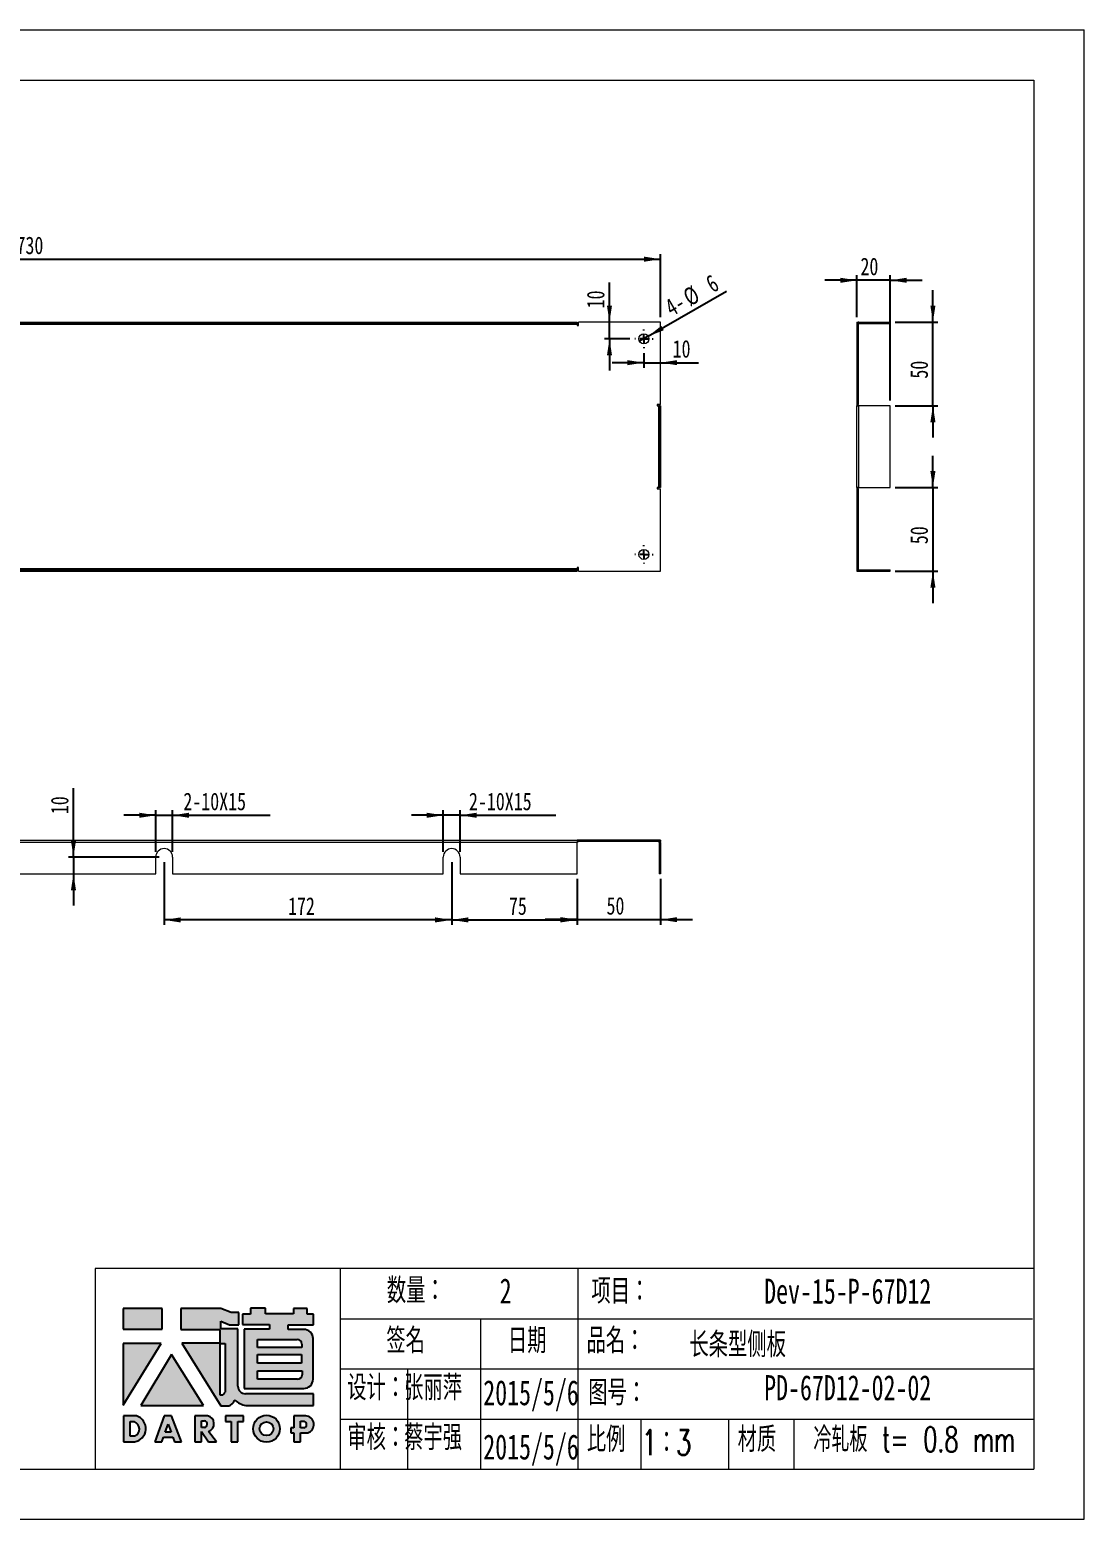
# Model space of a CAD drawing. Header units: millimetres. Extents: x 0 to 420, y 0 to 297.
# Drawn here: x 209.8 to 420.1, y 0.2 to 297.2 of the extents above; entities that cross this region are included whole.
import ezdxf

# ---------------------------------------------------------------- set-up
doc = ezdxf.new("R2010")
doc.units = ezdxf.units.MM
for name, color, linetype in [('10', 7, 'Continuous'), ('5', 7, 'Continuous'), ('9', 7, 'Continuous')]:
    doc.layers.add(name, color=color, linetype=linetype)
doc.layers.add('A-TITLEBLOCK', color=7, linetype='Continuous', lineweight=15)
doc.styles.add('SLDTEXTSTYLE0', font='TXT', dxfattribs={"width": 0.7, "bigfont": 'bigfont'})
doc.styles.add('SLDTEXTSTYLE1', font='TXT', dxfattribs={"width": 0.7})
doc.styles.add('SLDTEXTSTYLE2', font='TXT', dxfattribs={"width": 0.6538461538461539, "bigfont": 'bigfont'})
doc.styles.add('SLDTEXTSTYLE3', font='TXT', dxfattribs={"width": 0.75})
doc.dimstyles.new('SLDDIMSTYLE0', dxfattribs={"dimtxt": 3.5, "dimasz": 3.302, "dimexe": 0, "dimexo": 0.0625, "dimgap": 0.875, "dimtad": 1, "dimdec": 3, "dimlfac": 3, "dimrnd": 1e-09, "dimzin": 12, "dimdsep": 46, "dimtxsty": 'SLDTEXTSTYLE3', "dimsah": 1, "dimcen": 0.09, "dimadec": 0, "dimazin": 3, "dimtfac": 1, "dimtdec": 3, "dimtmove": 0, "dimatfit": 0, "dimfxl": 0, "dimfrac": 2, "dimtolj": 1, "dimtzin": 12, "dimarcsym": 0})
doc.dimstyles.new('SLDDIMSTYLE1', dxfattribs={"dimtxt": 3.5, "dimasz": 3.302, "dimexe": 0, "dimexo": 0.0625, "dimgap": 0.875, "dimtad": 1, "dimdec": 3, "dimlfac": 3, "dimrnd": 1e-09, "dimzin": 12, "dimdsep": 46, "dimtxsty": 'SLDTEXTSTYLE3', "dimsah": 1, "dimcen": 0.09, "dimadec": 0, "dimazin": 3, "dimtfac": 1, "dimtdec": 3, "dimtofl": 0, "dimtmove": 0, "dimatfit": 3, "dimfxl": 0, "dimfrac": 2, "dimtolj": 1, "dimtzin": 12, "dimarcsym": 0})
doc.dimstyles.new('SLDDIMSTYLE2', dxfattribs={"dimtxt": 3.5, "dimasz": 3.302, "dimexe": 0, "dimexo": 0.0625, "dimgap": 0.875, "dimtad": 1, "dimdec": 3, "dimlfac": 3, "dimrnd": 1e-09, "dimzin": 12, "dimdsep": 46, "dimtxsty": 'SLDTEXTSTYLE3', "dimblk1": 'NONE', "dimsah": 1, "dimcen": 0, "dimadec": 0, "dimazin": 3, "dimtfac": 1, "dimtdec": 3, "dimtmove": 0, "dimatfit": 3, "dimldrblk": 'NONE', "dimfxl": 0, "dimfrac": 2, "dimtolj": 1, "dimtzin": 12, "dimarcsym": 0})

# ---------------------------------------------------------------- blocks, each defined once
blk = doc.blocks.new('块1')
at = {"layer": '5'}
for color, points in [(12, [(7.729822768506202, 22.48677738498255), (7.729822768506202, 26.56118224098179), (-0.0686108220727677, 26.56118224098179), (-0.0686108220727677, 22.48677738498255)]), (12, [(-0.04771970653583146, 7.347302008803423), (7.478762869193744, 19.63603448538186), (-0.04771970653583146, 19.63603448538186)]), (12, [(15.94076426689367, 7.265444282803157), (9.565125609747485, 17.40596668841406), (3.412508775829825, 7.265444282803157)]), (8, [(23.89569797004904, 4.063712587108565), (23.89569797004904, 5.190604751141469), (20.33522878362937, 5.190604751141469), (20.33522878362937, 4.061015724040494), (21.44612302452459, 4.061015724040494), (21.44612302452459, -0.00950247634592081), (22.77619072523319, -0.00950247634592081), (22.77619072523319, 4.063712587108565)])]:
    blk.add_hatch(color=color, dxfattribs=at).paths.add_polyline_path(points, flags=0)
h = blk.add_hatch(color=12, dxfattribs=at)
edge = h.paths.add_edge_path(flags=0)
edge.add_line((19.38394999689552, 22.56062384129394), (19.38394999689552, 24.08498602951054))
edge.add_line((19.38394999689552, 24.08498602951054), (21.10508472331591, 23.34144501836078))
edge.add_line((21.10508472331591, 23.34144501836078), (22.96586006538915, 23.34144501836078))
edge.add_line((22.96586006538915, 23.34144501836078), (22.96586006538915, 25.80423623399326))
edge.add_line((22.96586006538915, 25.80423623399326), (21.4307295709883, 25.80423623399326))
edge.add_line((21.4307295709883, 25.80423623399326), (19.43049686857645, 26.59417915377503))
edge.add_line((19.43049686857645, 26.59417915377503), (11.41472237249602, 26.59417915377503))
edge.add_line((11.41472237249602, 26.59417915377503), (11.41472237249602, 22.42903278757316))
edge.add_line((11.41472237249602, 22.42903278757316), (19.2138889846426, 22.42903278757316))
edge.add_line((19.2138889846426, 22.42903278757316), (19.2138889846426, 22.34479547652957))
edge.add_line((19.2138889846426, 22.34479547652957), (19.2138889846426, 19.68267435251857))
edge.add_line((19.2138889846426, 19.68267435251857), (11.65093858437205, 19.68267435251857))
edge.add_line((11.65093858437205, 19.68267435251857), (19.42994710250157, 7.163677361805625))
edge.add_line((19.42994710250157, 7.163677361805624), (20.97034992517888, 7.163677361805624))
edge.add_arc((20.63045323465091, 8.63814758323432), 1.513139846184647, 282.9811251691751, 345.4172256101924)
edge.add_line((22.09484714418974, 8.257171636726847), (22.09484714418969, 8.314841293412767))
edge.add_line((22.09484714418969, 8.314841293412767), (22.23069755353374, 8.314841293412767))
edge.add_arc((25.13725331194361, 11.40306678213124), 4.240896490827906, 226.7357971412295, 259.3209385163939)
edge.add_line((24.35138333869703, 7.235620150071528), (37.86873904313498, 7.235620150071481))
edge.add_line((37.86873904313498, 7.235620150071481), (37.86873904313498, 9.609890801538295))
edge.add_line((37.86873904313498, 9.609890801538295), (24.29381412204463, 9.609890801538434))
edge.add_arc((24.29381412202575, 11.08848079781988), 1.47858999628138, 180.0000000007004, 270.0000000007314, ccw=False)
edge.add_line((22.81522412574437, 11.08848079780181), (22.81522412574444, 22.56062384129394))
edge.add_line((22.81522412574444, 22.56062384129394), (19.38394999689552, 22.56062384129394))
edge = h.paths.add_edge_path(flags=0)
edge.add_line((19.70922720214697, 9.322119648508084), (19.28902369907465, 9.322119648508084))
edge.add_line((19.28902369907465, 9.322119648508084), (19.29250555177082, 19.62945096670751))
edge.add_line((19.29250555177082, 19.62945096670751), (20.28355076055022, 19.62929232771332))
edge.add_line((20.28355076055022, 19.62929232771332), (20.28355076055022, 9.912800711723456))
edge.add_arc((18.34910674726315, 11.21912485719966), 2.334214303271304, 305.6398792732127, 325.968963113898, ccw=False)
h = blk.add_hatch(color=12, dxfattribs=at)
edge = h.paths.add_edge_path(flags=0)
edge.add_line((37.84546560721152, 23.34271413038237), (37.84546560721152, 25.45943435906698))
edge.add_line((37.84546560721152, 25.45943435906698), (36.64276041010927, 25.45943435906698))
edge.add_line((36.64276041010927, 25.45943435906698), (36.64276041010927, 26.60353885500371))
edge.add_line((36.64276041010927, 26.60353885500371), (33.8937461392912, 26.60353885500371))
edge.add_line((33.8937461392912, 26.60353885500371), (33.8937461392912, 25.51662371996509))
edge.add_line((33.8937461392912, 25.51662371996509), (28.28136622739996, 25.51662371996509))
edge.add_line((28.28136622739996, 25.51662371996509), (28.28136622739996, 26.66072821589707))
edge.add_line((28.28136622739996, 26.66072821589707), (25.34194959501901, 26.66072821589707))
edge.add_line((25.34194959501901, 26.66072821589707), (25.34194959501901, 25.49544541295903))
edge.add_line((25.34194959501901, 25.49544541295903), (23.71775697571455, 25.49544541295903))
edge.add_line((23.71775697571455, 25.49544541295903), (23.71775697571455, 23.38626053695338))
edge.add_line((23.71775697571455, 23.38626053695338), (29.07761094507538, 23.38626053695338))
edge.add_line((29.07761094507538, 23.38626053695338), (29.07761094507538, 22.45338387466311))
edge.add_line((29.07761094507538, 22.45338387466311), (24.08316824545665, 22.45338387466311))
edge.add_line((24.08316824545665, 22.45338387466311), (24.08316824545665, 10.64255139727371))
edge.add_line((24.08316824545665, 10.64255139727371), (35.93986917121389, 10.64255139727371))
edge.add_arc((35.9398691712322, 12.49078889258355), 1.848237495309883, 269.9999999994329, 359.9999999994308)
edge.add_line((37.78810666654208, 12.49078889256516), (37.78810666654213, 20.57912958272879))
edge.add_arc((35.93986917122304, 20.57912958271967), 1.848237495319111, 2.828264897405108e-10, 90.00000000028393)
edge.add_line((35.93986917121389, 22.42736707803878), (32.80557556806829, 22.4273670780388))
edge.add_line((32.80557556806829, 22.4273670780388), (32.80557556806829, 23.34271413038237))
edge.add_line((32.80557556806829, 23.34271413038237), (37.84546560721152, 23.34271413038237))
h.paths.add_polyline_path([(26.73505715369024, 15.67680154619349), (26.73505715369024, 17.39303760959296), (35.49723089837269, 17.39303760959296), (35.49723089837269, 15.67680154619349)], flags=0)
edge = h.paths.add_edge_path(flags=0)
edge.add_line((26.6776982131613, 20.42510489063192), (34.63047109115646, 20.42510489063192))
edge.add_arc((34.63047109112455, 19.50098614301564), 0.9241187476163281, -1.9737740331038367e-09, 89.99999999802071, ccw=False)
edge.add_line((35.55458983874093, 19.50098614298382), (35.55458983874093, 18.8232475490373))
edge.add_line((35.55458983874093, 18.8232475490373), (26.6776982131613, 18.8232475490373))
edge.add_line((26.6776982131613, 18.8232475490373), (26.6776982131613, 20.42510489063192))
edge = h.paths.add_edge_path(flags=0)
edge.add_line((26.73505715369024, 12.47316618245331), (26.73505715369024, 14.1322128849729))
edge.add_line((26.73505715369024, 14.1322128849729), (35.61176552395117, 14.1322128849729))
edge.add_line((35.61176552395117, 14.1322128849729), (35.61176552395117, 13.39728493009842))
edge.add_arc((34.68764677632923, 13.39728493007518), 0.9241187476219043, -89.99999999855493, 1.440412233932875e-09, ccw=False)
edge.add_line((34.68764677635255, 12.47316618245327), (26.73505715369024, 12.47316618245331))
h = blk.add_hatch(color=8, dxfattribs=at)
edge = h.paths.add_edge_path(flags=0)
edge.add_arc((1.781535706601056, 2.636675427794564), 2.661051678329958, 278.6604405932824, 432.3203452583787)
edge.add_line((2.589683156164924, 5.172043987689964), (0.007623424674751966, 5.172043987689964))
edge.add_line((0.007623424674751966, 5.172043987689964), (0.007623424674751966, 0.005964826539925916))
edge.add_line((0.007623424674751966, 0.005964826539925708), (2.182232309018872, 0.005964826539925708))
edge = h.paths.add_edge_path(flags=0)
edge.add_line((1.317716286528437, 4.040709931564966), (2.120864402698097, 4.040709931564966))
edge.add_arc((1.576839423670817, 2.56861929511785), 1.56939925440307, -65.78573481728489, 69.71773257233048, ccw=False)
edge.add_line((2.220528709441949, 1.137298882664941), (1.317716286528437, 1.137298882664941))
edge.add_line((1.317716286528437, 1.137298882664941), (1.317716286528437, 4.040709931564966))
h = blk.add_hatch(color=8, dxfattribs=at)
h.paths.add_polyline_path([(11.57378806062193, -0.01077158836922283), (9.584550682216365, 5.214559240722975), (8.110994002706763, 5.214559240722975), (6.215949900704898, 0.0004124614018299262), (7.611806290380329, 0.0004124614018299262), (7.940199968915097, 0.92448465897523), (9.83121245213925, 0.92448465897523), (10.1667530913423, -0.01077158836922283)], flags=0)
h.paths.add_polyline_path([(8.29828102265634, 1.920499644777673), (8.873336470949123, 3.558923276789683), (9.469832801328627, 1.920499644777673)], flags=0)
h = blk.add_hatch(color=8, dxfattribs=at)
edge = h.paths.add_edge_path(flags=0)
edge.add_arc((16.38131025106338, 3.598662347246316), 1.653253247824954, 290.6073250211866, 437.2124199352527)
edge.add_line((16.74723654785621, 5.210910543635211), (14.20771793933923, 5.210910543635211))
edge.add_line((14.20771793933923, 5.210910543635211), (14.20771793933923, -0.00244304066947798))
edge.add_line((14.20771793933923, -0.002443040669477738), (15.54969724115218, -0.002443040669477738))
edge.add_line((15.54969724115218, -0.002443040669477738), (15.54969724115218, 2.064305901793009))
edge.add_line((15.54969724115218, 2.064305901793009), (16.92906064484401, -0.0210831236344915))
edge.add_line((16.92906064484401, -0.0210831236344914), (18.55068768830365, -0.0210831236344914))
edge.add_line((18.55068768830365, -0.0210831236344914), (16.96319144109021, 2.051193258011665))
edge = h.paths.add_edge_path(flags=0)
edge.add_arc((15.97594930397256, 3.521484471871754), 0.7022768470381889, -77.47302943994771, 76.71957553051169, ccw=False)
edge.add_line((16.1282725600419, 2.835926016635198), (15.53741912940099, 2.835926016635194))
edge.add_line((15.53741912940099, 2.835926016635194), (15.53741912940099, 4.204980620062136))
edge.add_line((15.53741912940099, 4.204980620062136), (16.13727439592916, 4.204980620062136))
h = blk.add_hatch(color=8, dxfattribs=at)
edge = h.paths.add_edge_path(flags=0)
edge.add_arc((28.50786990324971, 2.622953153925888), 2.676636592785213, 0, 360)
edge = h.paths.add_edge_path(flags=0)
edge.add_arc((28.50786990324971, 2.622953153925888), 1.375082885538559, 0, 360)
h = blk.add_hatch(color=8, dxfattribs=at)
edge = h.paths.add_edge_path(flags=0)
edge.add_arc((36.1734741262733, 3.447335049427707), 1.757251622275269, 288.8958684179252, 445.2442177897109)
edge.add_line((36.31916571283577, 5.198536701321059), (36.24234735892284, 5.198536701321059))
edge.add_line((36.24234735892284, 5.198536701321059), (33.97841013464647, 5.198536701321059))
edge.add_line((33.97841013464647, 5.198536701321059), (33.97841013464647, 2.765490298920264))
edge.add_line((33.97841013464647, 2.765490298920264), (33.37769893006926, 2.765490298920264))
edge.add_line((33.37769893006926, 2.765490298920264), (33.37769893006926, 1.777883180287413))
edge.add_line((33.37769893006926, 1.777883180287413), (33.9686975984198, 1.777883180287413))
edge.add_line((33.9686975984198, 1.777883180287413), (33.9686975984198, 0.006678702039386142))
edge.add_line((33.9686975984198, 0.006678702039386244), (35.29033555050536, 0.006678702039386244))
edge.add_line((35.29033555050536, 0.006678702039386244), (35.29033555050536, 1.784783976974394))
edge.add_line((35.29033555050536, 1.784783976974394), (36.7425586502883, 1.784783976974394))
edge = h.paths.add_edge_path(flags=0)
edge.add_arc((35.81200594606526, 3.462404376208358), 0.7030637749232741, -79.01085638112971, 72.55127628001378, ccw=False)
edge.add_line((35.94602606755443, 2.772232456578624), (35.27072722273277, 2.772232456578613))
edge.add_line((35.27072722273277, 2.772232456578613), (35.27072722273277, 4.133117151306652))
edge.add_line((35.27072722273277, 4.133117151306652), (36.0228211374754, 4.133117151306652))
at = {"layer": '9'}
for p, q in [((7.729822768506202, 26.56118224098179), (-0.0686108220727677, 26.56118224098179)), ((-0.0686108220727677, 26.56118224098179), (-0.0686108220727677, 22.48677738498255)), ((7.729822768506202, 22.48677738498255), (7.729822768506202, 26.56118224098179)), ((19.43049686857645, 26.59417915377503), (11.41472237249602, 26.59417915377503)), ((11.41472237249602, 26.59417915377503), (11.41472237249602, 22.42903278757316)), ((19.38394999689552, 24.08498602951054), (21.10508472331591, 23.34144501836078)), ((19.38394999689552, 22.56062384129394), (19.38394999689552, 24.08498602951054)), ((21.4307295709883, 25.80423623399326), (19.43049686857645, 26.59417915377503)), ((22.96586006538915, 25.80423623399326), (21.4307295709883, 25.80423623399326)), ((22.96586006538915, 23.34144501836078), (22.96586006538915, 25.80423623399326)), ((25.34194959501901, 25.49544541295903), (23.71775697571455, 25.49544541295903)), ((23.71775697571455, 25.49544541295903), (23.71775697571455, 23.38626053695338)), ((28.28136622739996, 26.66072821589707), (25.34194959501901, 26.66072821589707)), ((25.34194959501901, 26.66072821589707), (25.34194959501901, 25.49544541295903)), ((28.28136622739996, 25.51662371996509), (28.28136622739996, 26.66072821589707)), ((33.8937461392912, 25.51662371996509), (28.28136622739996, 25.51662371996509)), ((36.64276041010927, 26.60353885500371), (33.8937461392912, 26.60353885500371)), ((33.8937461392912, 26.60353885500371), (33.8937461392912, 25.51662371996509)), ((36.64276041010927, 25.45943435906698), (36.64276041010927, 26.60353885500371)), ((37.84546560721152, 25.45943435906698), (36.64276041010927, 25.45943435906698)), ((37.84546560721152, 23.34271413038237), (37.84546560721152, 25.45943435906698)), ((-0.0686108220727677, 22.48677738498255), (7.729822768506202, 22.48677738498255)), ((11.41472237249602, 22.42903278757316), (19.2138889846426, 22.42903278757316)), ((19.2138889846426, 22.42903278757316), (19.2138889846426, 22.34479547652957)), ((19.2138889846426, 22.34479547652957), (19.2138889846426, 19.68267435251857)), ((22.81522412574444, 22.56062384129394), (19.38394999689552, 22.56062384129394)), ((21.10508472331591, 23.34144501836078), (22.96586006538915, 23.34144501836078)), ((22.81522412574444, 11.08848079780181), (22.81522412574444, 22.56062384129394)), ((23.71775697571455, 23.38626053695338), (29.07761094507538, 23.38626053695338)), ((29.07761094507538, 22.45338387466311), (24.08316824545665, 22.45338387466311)), ((24.08316824545665, 22.45338387466311), (24.08316824545665, 10.64255139727371)), ((29.07761094507538, 23.38626053695338), (29.07761094507538, 22.45338387466311)), ((32.80557556806829, 22.4273670780388), (32.80557556806829, 23.34271413038237)), ((32.80557556806829, 23.34271413038237), (37.84546560721152, 23.34271413038237)), ((35.93986917121389, 22.4273670780388), (32.80557556806829, 22.4273670780388)), ((7.478762869193744, 19.63603448538186), (-0.04771970653583146, 19.63603448538186)), ((-0.04771970653583146, 19.63603448538186), (-0.04771970653583146, 7.347302008803423)), ((-0.04771970653583146, 7.347302008803423), (7.478762869193744, 19.63603448538186)), ((19.2138889846426, 19.68267435251857), (11.65093858437205, 19.68267435251857)), ((11.65093858437205, 19.68267435251857), (19.42994710250157, 7.163677361805624)), ((19.28902369907465, 9.322119648508084), (19.29250555177082, 19.62945096670751)), ((19.29250555177082, 19.62945096670751), (20.28355076055022, 19.62929232771332)), ((20.28355076055022, 19.62929232771332), (20.28355076055022, 9.912800711723456)), ((26.6776982131613, 18.8232475490373), (26.6776982131613, 20.42510489063192)), ((26.6776982131613, 20.42510489063192), (34.63047109115646, 20.42510489063192)), ((35.55458983874093, 18.8232475490373), (26.6776982131613, 18.8232475490373)), ((35.55458983874093, 19.50098614298382), (35.55458983874093, 18.8232475490373)), ((37.78810666654213, 12.49078889256516), (37.78810666654213, 20.57912958272879)), ((9.565125609747485, 17.40596668841406), (3.412508775829825, 7.265444282803157)), ((15.94076426689367, 7.265444282803157), (9.565125609747485, 17.40596668841406)), ((26.73505715369024, 15.67680154619349), (26.73505715369024, 17.39303760959296)), ((26.73505715369024, 17.39303760959296), (35.49723089837269, 17.39303760959296)), ((35.49723089837269, 15.67680154619349), (26.73505715369024, 15.67680154619349)), ((35.49723089837269, 17.39303760959296), (35.49723089837269, 15.67680154619349)), ((26.73505715369024, 12.47316618245331), (26.73505715369024, 14.1322128849729)), ((26.73505715369024, 14.1322128849729), (35.61176552395117, 14.1322128849729)), ((34.68764677635255, 12.47316618245331), (26.73505715369024, 12.47316618245331)), ((35.61176552395117, 14.1322128849729), (35.61176552395117, 13.39728493009842)), ((19.70922720214697, 9.322119648508084), (19.28902369907465, 9.322119648508084)), ((24.08316824545665, 10.64255139727371), (35.93986917121389, 10.64255139727371)), ((37.86873904313498, 9.609890801538295), (24.29381412204463, 9.609890801538434)), ((37.86873904313498, 7.235620150071481), (37.86873904313498, 9.609890801538295)), ((3.412508775829825, 7.265444282803157), (15.94076426689367, 7.265444282803157)), ((19.42994710250157, 7.163677361805624), (20.97034992517888, 7.163677361805624)), ((22.09484714418969, 8.25717163672686), (22.09484714418969, 8.314841293412767)), ((22.09484714418969, 8.314841293412767), (22.23069755353374, 8.314841293412767)), ((24.35138333869702, 7.235620150071481), (37.86873904313498, 7.235620150071481)), ((2.589683156164924, 5.172043987689964), (0.007623424674751966, 5.172043987689964)), ((0.007623424674751966, 5.172043987689964), (0.007623424674751966, 0.005964826539925708)), ((1.317716286528437, 1.137298882664941), (1.317716286528437, 4.040709931564966)), ((1.317716286528437, 4.040709931564966), (2.120864402698097, 4.040709931564966)), ((8.110994002706763, 5.214559240722975), (6.215949900704898, 0.0004124614018299262)), ((9.584550682216365, 5.214559240722975), (8.110994002706763, 5.214559240722975)), ((8.29828102265634, 1.920499644777673), (8.873336470949123, 3.558923276789683)), ((8.873336470949123, 3.558923276789683), (9.469832801328627, 1.920499644777673)), ((11.57378806062193, -0.01077158836922283), (9.584550682216365, 5.214559240722975)), ((16.74723654785621, 5.210910543635211), (14.20771793933923, 5.210910543635211)), ((14.20771793933923, 5.210910543635211), (14.20771793933923, -0.002443040669477738)), ((15.53741912940099, 2.835926016635194), (15.53741912940099, 4.204980620062136)), ((15.53741912940099, 4.204980620062136), (16.13727439592916, 4.204980620062136)), ((23.89569797004904, 5.190604751141469), (20.33522878362937, 5.190604751141469)), ((20.33522878362937, 5.190604751141469), (20.33522878362937, 4.061015724040494)), ((20.33522878362937, 4.061015724040494), (21.44612302452459, 4.061015724040494)), ((21.44612302452459, 4.061015724040494), (21.44612302452459, -0.00950247634592081)), ((22.77619072523319, -0.00950247634592081), (22.77619072523319, 4.063712587108565)), ((22.77619072523319, 4.063712587108565), (23.89569797004904, 4.063712587108565)), ((23.89569797004904, 4.063712587108565), (23.89569797004904, 5.190604751141469)), ((36.24234735892284, 5.198536701321059), (33.97841013464647, 5.198536701321059)), ((33.97841013464647, 5.198536701321059), (33.97841013464647, 2.765490298920264)), ((35.27072722273277, 2.772232456578613), (35.27072722273277, 4.133117151306652)), ((35.27072722273277, 4.133117151306652), (36.0228211374754, 4.133117151306652)), ((36.31916571283577, 5.198536701321059), (36.24234735892284, 5.198536701321059)), ((0.007623424674751966, 0.005964826539925708), (2.182232309018872, 0.005964826539925708)), ((2.220528709441949, 1.137298882664941), (1.317716286528437, 1.137298882664941)), ((6.215949900704898, 0.0004124614018299262), (7.611806290380329, 0.0004124614018299262)), ((7.611806290380329, 0.0004124614018299262), (7.940199968915097, 0.92448465897523)), ((7.940199968915097, 0.92448465897523), (9.83121245213925, 0.92448465897523)), ((9.469832801328627, 1.920499644777673), (8.29828102265634, 1.920499644777673)), ((9.83121245213925, 0.92448465897523), (10.1667530913423, -0.01077158836922283)), ((16.1282725600419, 2.835926016635194), (15.53741912940099, 2.835926016635194)), ((15.54969724115218, -0.002443040669477738), (15.54969724115218, 2.064305901793009)), ((15.54969724115218, 2.064305901793009), (16.92906064484401, -0.0210831236344914)), ((18.55068768830365, -0.0210831236344914), (16.96319144109021, 2.051193258011665)), ((33.97841013464647, 2.765490298920264), (33.37769893006926, 2.765490298920264)), ((33.37769893006926, 2.765490298920264), (33.37769893006926, 1.777883180287413)), ((33.37769893006926, 1.777883180287413), (33.9686975984198, 1.777883180287413)), ((33.9686975984198, 1.777883180287413), (33.9686975984198, 0.006678702039386244)), ((33.9686975984198, 0.006678702039386244), (35.29033555050536, 0.006678702039386244)), ((35.94602606755443, 2.772232456578613), (35.27072722273277, 2.772232456578613)), ((35.29033555050536, 0.006678702039386244), (35.29033555050536, 1.784783976974394)), ((35.29033555050536, 1.784783976974394), (36.7425586502883, 1.784783976974394)), ((10.1667530913423, -0.01077158836922283), (11.57378806062193, -0.01077158836922283)), ((14.20771793933923, -0.002443040669477738), (15.54969724115218, -0.002443040669477738)), ((16.92906064484401, -0.0210831236344914), (18.55068768830365, -0.0210831236344914)), ((21.44612302452459, -0.00950247634592081), (22.77619072523319, -0.00950247634592081))]:
    blk.add_line(p, q, dxfattribs=at)
for radius in [2.676636592785211, 1.375082885538561]:
    blk.add_circle((28.50786990324971, 2.622953153925888), radius, dxfattribs=at)
for centre, radius, start, end in [((35.93986917122304, 20.57912958271967), 1.848237495319129, 2.828264897405108e-10, 90.00000000028393), ((34.63047109112455, 19.50098614301564), 0.924118747616383, 359.9999999980279, 89.99999999802154), ((34.68764677632923, 13.39728493007518), 0.9241187476219395, 270.0000000014467, 1.44122564053541e-09), ((35.9398691712322, 12.49078889258355), 1.848237495309931, 269.9999999994329, 359.9999999994308), ((18.34910674726315, 11.21912485719966), 2.334214303271307, 305.6398792732136, 325.9689631138988), ((24.29381412202575, 11.08848079781988), 1.47858999628145, 180.0000000007012, 270.0000000007323), ((20.63045323465091, 8.63814758323432), 1.513139846184699, 282.9811251691751, 345.4172256101924), ((25.13725331194361, 11.40306678213124), 4.240896490827954, 226.7357971412295, 259.3209385163939), ((1.576839423670817, 2.56861929511785), 1.569399254403071, 294.2142651827166, 69.71773257233134), ((1.781535706601056, 2.636675427794564), 2.661051678329964, 278.6604405932824, 72.32034525837781), ((15.97594930397256, 3.521484471871754), 0.7022768470381929, 282.5269705600539, 76.71957553051254), ((16.38131025106338, 3.598662347246316), 1.653253247824956, 290.6073250211866, 77.21241993525202), ((35.81200594606526, 3.462404376208358), 0.7030637749232848, 280.9891436188718, 72.55127628001459), ((36.1734741262733, 3.447335049427707), 1.757251622275277, 288.8958684179252, 85.24421778971008)]:
    blk.add_arc(centre, radius, start, end, dxfattribs=at)
blk = doc.blocks.new('_D_3')
at = {"layer": '10'}
for p, q in [((92.26648856237068, 239.9278333297973), (92.26648856237068, 252.4732414663303)), ((335.5998218957041, 239.9278333297973), (335.5998218957041, 252.4732414663303)), ((92.26648856237068, 251.4732414663303), (335.5998218957041, 251.4732414663303))]:
    blk.add_line(p, q, dxfattribs=at)
for points in [[(92.26648856237068, 251.4732414663303), (95.56848856237067, 250.9652414663303), (95.56848856237067, 251.9812414663303)], [(335.5998218957041, 251.4732414663303), (332.297821895704, 251.9812414663303), (332.297821895704, 250.9652414663303)]]:
    blk.add_solid(points, dxfattribs=at)
at = {"layer": '10', "insert": (207.145673346755, 255.9849783809091), "char_height": 3.5, "attachment_point": 1, "style": 'SLDTEXTSTYLE3'}
blk.add_mtext('730', dxfattribs=at)
blk = doc.blocks.new('_D_4')
at = {"layer": '10'}
for p, q in [((332.2664885623707, 232.7611666631307), (332.2664885623707, 229.8362802735383)), ((332.2664885623707, 230.8362802735383), (325.9164885623707, 230.8362802735383)), ((332.2664885623707, 230.8362802735383), (335.5998218957041, 230.8362802735383)), ((335.5998218957041, 230.8362802735383), (343.1648805475675, 230.8362802735383))]:
    blk.add_line(p, q, dxfattribs=at)
for points in [[(332.2664885623707, 230.8362802735383), (328.9644885623707, 231.3442802735383), (328.9644885623707, 230.3282802735383)], [(335.5998218957041, 230.8362802735383), (338.9018218957041, 230.3282802735383), (338.9018218957041, 231.3442802735383)]]:
    blk.add_solid(points, dxfattribs=at)
at = {"layer": '10', "insert": (337.9926581605219, 235.3480171881173), "char_height": 3.5, "attachment_point": 1, "style": 'SLDTEXTSTYLE3'}
blk.add_mtext('10', dxfattribs=at)
blk = doc.blocks.new('_D_5')
at = {"layer": '10'}
for p, q in [((325.4043460329979, 238.9278333297973), (325.4043460329979, 246.8324943186736)), ((325.4043460329979, 235.594499996464), (325.4043460329979, 238.9278333297973)), ((329.4331552290373, 235.594499996464), (324.4043460329979, 235.594499996464)), ((325.4043460329979, 235.594499996464), (325.4043460329979, 229.244499996464))]:
    blk.add_line(p, q, dxfattribs=at)
for points in [[(325.4043460329979, 238.9278333297973), (325.9123460329979, 242.2298333297973), (324.8963460329979, 242.2298333297973)], [(325.4043460329979, 235.594499996464), (324.8963460329979, 232.292499996464), (325.9123460329979, 232.292499996464)]]:
    blk.add_solid(points, dxfattribs=at)
at = {"layer": '10', "insert": (320.892609118419, 241.660271931628), "char_height": 3.5, "attachment_point": 1, "rotation": 90, "style": 'SLDTEXTSTYLE3'}
blk.add_mtext('10', dxfattribs=at)
blk = doc.blocks.new('_D_6')
at = {"layer": '10'}
for q in [(348.7297191479749, 245.0995506067935), (331.4004631585862, 235.094499996464)]:
    blk.add_line((333.1325139661551, 236.094499996464), q, dxfattribs=at)
blk.add_solid([(333.1325139661551, 236.094499996464), (336.2461298494513, 237.3055590913415), (335.7381298494513, 238.1854409015865)], dxfattribs=at)
at = {"layer": '10', "char_height": 3.5, "attachment_point": 1, "rotation": 30.000000000000068, "style": 'SLDTEXTSTYLE3'}
for s, insert in [('6', (344.2376786036293, 247.7077702065527)), ('4-', (336.0838391378631, 243.0001487960636)), ('%%c', (339.6931538126814, 245.0222432439826))]:
    blk.add_mtext(s, dxfattribs=dict(at, insert=insert))
blk = doc.blocks.new('_NONE')
blk = doc.blocks.new('SW_CENTERMARKSYMBOL_2')
at = {"layer": '10', "color": 0}
for p, q in [((-1.66666666666665, 0), (-1.833333333333298, 0)), ((0, 0), (-0.8333333333332971, 0)), ((0, 1.666666666666677), (0, 1.833333333333326)), ((0, 0), (0, 0.8333333333333248)), ((0, 0), (0, -0.8333333333333248)), ((0, 0), (0.8333333333333526, 0)), ((1.66666666666665, 0), (1.833333333333353, 0)), ((0, -1.666666666666677), (0, -1.833333333333326))]:
    blk.add_line(p, q, dxfattribs=at)
blk = doc.blocks.new('SW_CENTERMARKSYMBOL_3')
at = {"layer": '10', "color": 0}
for p, q in [((-1.66666666666665, 0), (-1.833333333333298, 0)), ((0, 0), (-0.8333333333332971, 0)), ((0, 1.666666666666677), (0, 1.833333333333353)), ((0, 0), (0, 0.8333333333333526)), ((0, 0), (0, -0.8333333333333248)), ((0, 0), (0.8333333333333526, 0)), ((1.66666666666665, 0), (1.833333333333353, 0)), ((0, -1.66666666666665), (0, -1.833333333333326))]:
    blk.add_line(p, q, dxfattribs=at)
blk = doc.blocks.new('SW_CENTERMARKSYMBOL_6')
at = {"layer": '10', "color": 0}
for p, q in [((-1.66666666666665, 0), (-1.833333333333298, 0)), ((0, 0), (-0.8333333333332971, 0)), ((0, 1.666666666666677), (0, 1.833333333333326)), ((0, 0), (0, 0.8333333333333248)), ((0, 0), (0, -0.8333333333333248)), ((0, 0), (0.8333333333333526, 0)), ((1.66666666666665, 0), (1.833333333333353, 0)), ((0, -1.666666666666677), (0, -1.833333333333326))]:
    blk.add_line(p, q, dxfattribs=at)
blk = doc.blocks.new('SW_CENTERMARKSYMBOL_7')
at = {"layer": '10', "color": 0}
for p, q in [((-1.66666666666665, 0), (-1.833333333333298, 0)), ((0, 0), (-0.8333333333332971, 0)), ((0, 1.666666666666677), (0, 1.833333333333353)), ((0, 0), (0, 0.8333333333333526)), ((0, 0), (0, -0.8333333333333248)), ((0, 0), (0.8333333333333526, 0)), ((1.66666666666665, 0), (1.833333333333353, 0)), ((0, -1.66666666666665), (0, -1.833333333333326))]:
    blk.add_line(p, q, dxfattribs=at)
blk = doc.blocks.new('_D_7')
at = {"layer": '10'}
for p, q in [((389.906619221051, 238.9278333297974), (389.906619221051, 245.2778333297973)), ((382.3977375024892, 238.9278333297974), (390.906619221051, 238.9278333297974)), ((389.906619221051, 222.2611666631307), (389.906619221051, 238.9278333297974)), ((382.3977375024892, 222.2611666631307), (390.906619221051, 222.2611666631307)), ((389.906619221051, 222.2611666631307), (389.906619221051, 215.9111666631307))]:
    blk.add_line(p, q, dxfattribs=at)
for points in [[(389.906619221051, 238.9278333297974), (390.4146192210509, 242.2298333297973), (389.398619221051, 242.2298333297973)], [(389.906619221051, 222.2611666631307), (389.398619221051, 218.9591666631307), (390.4146192210509, 218.9591666631307)]]:
    blk.add_solid(points, dxfattribs=at)
at = {"layer": '10', "insert": (385.3948823064721, 227.6555393874284), "char_height": 3.5, "attachment_point": 1, "rotation": 89.99999999999999, "style": 'SLDTEXTSTYLE3'}
blk.add_mtext('50', dxfattribs=at)
blk = doc.blocks.new('_D_8')
at = {"layer": '10'}
for p, q in [((389.9066192210511, 205.9278333297973), (389.9066192210511, 212.2778333297973)), ((382.3977375024892, 205.9278333297973), (390.9066192210511, 205.9278333297973)), ((389.9066192210511, 205.9278333297973), (389.9066192210511, 189.2611666631307)), ((382.3977375024892, 189.2611666631307), (390.9066192210511, 189.2611666631307)), ((389.9066192210511, 189.2611666631307), (389.9066192210511, 182.9111666631307))]:
    blk.add_line(p, q, dxfattribs=at)
for points in [[(389.9066192210511, 205.9278333297973), (390.4146192210511, 209.2298333297973), (389.3986192210511, 209.2298333297973)], [(389.9066192210511, 189.2611666631307), (389.3986192210511, 185.9591666631307), (390.4146192210511, 185.9591666631307)]]:
    blk.add_solid(points, dxfattribs=at)
at = {"layer": '10', "insert": (385.3948823064721, 194.6404263458915), "char_height": 3.5, "attachment_point": 1, "rotation": 90.00000000000041, "style": 'SLDTEXTSTYLE3'}
blk.add_mtext('50', dxfattribs=at)
blk = doc.blocks.new('_D_9')
at = {"layer": '10'}
for p, q in [((374.7310708358225, 247.2611666631308), (368.3810708358225, 247.2611666631308)), ((374.7310708358225, 239.9278333297973), (374.7310708358225, 248.2611666631308)), ((381.3977375024892, 247.2611666631308), (374.7310708358225, 247.2611666631308)), ((381.3977375024892, 223.2611666631307), (381.3977375024892, 248.2611666631308)), ((381.3977375024892, 247.2611666631308), (387.7477375024893, 247.2611666631308))]:
    blk.add_line(p, q, dxfattribs=at)
for points in [[(374.7310708358225, 247.2611666631308), (371.4290708358225, 247.7691666631308), (371.4290708358225, 246.7531666631307)], [(381.3977375024892, 247.2611666631308), (384.6997375024893, 246.7531666631307), (384.6997375024893, 247.7691666631308)]]:
    blk.add_solid(points, dxfattribs=at)
at = {"layer": '10', "insert": (375.4549622143326, 251.7729035777097), "char_height": 3.5, "attachment_point": 1, "style": 'SLDTEXTSTYLE3'}
blk.add_mtext('20', dxfattribs=at)
blk = doc.blocks.new('_D_12')
at = {"layer": '10'}
for p, q in [((318.9331552290373, 127.9296068069088), (318.9331552290373, 118.7678907077168)), ((335.5998218957041, 127.9296068069089), (335.5998218957041, 118.7678907077168)), ((318.9331552290373, 119.7678907077168), (312.5831552290373, 119.7678907077169)), ((318.9331552290373, 119.7678907077168), (335.5998218957041, 119.7678907077168)), ((335.5998218957041, 119.7678907077168), (341.9498218957041, 119.7678907077167))]:
    blk.add_line(p, q, dxfattribs=at)
for points in [[(318.9331552290373, 119.7678907077168), (315.6311552290373, 120.2758907077168), (315.6311552290373, 119.2598907077168)], [(335.5998218957041, 119.7678907077168), (338.9018218957041, 119.2598907077168), (338.9018218957041, 120.2758907077168)]]:
    blk.add_solid(points, dxfattribs=at)
at = {"layer": '10', "insert": (324.8139081932537, 124.2796276222957), "char_height": 3.5, "attachment_point": 1, "style": 'SLDTEXTSTYLE3'}
blk.add_mtext('50', dxfattribs=at)
blk = doc.blocks.new('_D_13')
at = {"layer": '10'}
for p, q in [((293.9331552290373, 131.2629401402421), (293.9331552290373, 118.7171353895028)), ((318.9331552290373, 127.9296068069088), (318.9331552290373, 118.7171353895027)), ((293.9331552290373, 119.7171353895028), (318.9331552290373, 119.7171353895027))]:
    blk.add_line(p, q, dxfattribs=at)
for points in [[(293.9331552290373, 119.7171353895028), (297.2351552290373, 119.2091353895028), (297.2351552290373, 120.2251353895028)], [(318.9331552290373, 119.7171353895027), (315.6311552290373, 120.2251353895028), (315.6311552290373, 119.2091353895028)]]:
    blk.add_solid(points, dxfattribs=at)
at = {"layer": '10', "insert": (305.3541098133918, 124.2288723040817), "char_height": 3.5, "attachment_point": 1, "style": 'SLDTEXTSTYLE3'}
blk.add_mtext('75', dxfattribs=at)
blk = doc.blocks.new('_D_14')
at = {"layer": '10'}
for p, q in [((236.599821895704, 131.2629401402421), (236.599821895704, 118.7171353895058)), ((293.9331552290373, 131.2629401402421), (293.9331552290373, 118.7171353895058)), ((293.9331552290373, 119.7171353895058), (236.599821895704, 119.7171353895058))]:
    blk.add_line(p, q, dxfattribs=at)
for points in [[(236.599821895704, 119.7171353895058), (239.901821895704, 119.2091353895058), (239.901821895704, 120.2251353895058)], [(293.9331552290373, 119.7171353895058), (290.6311552290373, 120.2251353895058), (290.6311552290373, 119.2091353895058)]]:
    blk.add_solid(points, dxfattribs=at)
at = {"layer": '10', "insert": (261.2976228802268, 124.2288723040847), "char_height": 3.5, "attachment_point": 1, "style": 'SLDTEXTSTYLE3'}
blk.add_mtext('172', dxfattribs=at)
blk = doc.blocks.new('_D_15')
at = {"layer": '10'}
for p, q in [((292.2664885623706, 140.5849934431003), (285.9164885623706, 140.5849934431003)), ((292.2664885623706, 133.2629401402421), (292.2664885623706, 141.5849934431003)), ((295.599821895704, 140.5849934431003), (292.2664885623706, 140.5849934431003)), ((295.599821895704, 133.2629401402421), (295.599821895704, 141.5849934431003)), ((295.599821895704, 140.5849934431003), (314.7067673835718, 140.5849934431003))]:
    blk.add_line(p, q, dxfattribs=at)
for points in [[(292.2664885623706, 140.5849934431003), (288.9644885623706, 141.0929934431003), (288.9644885623706, 140.0769934431003)], [(295.599821895704, 140.5849934431003), (298.901821895704, 140.0769934431003), (298.901821895704, 141.0929934431003)]]:
    blk.add_solid(points, dxfattribs=at)
at = {"layer": '10', "insert": (297.3817665461264, 145.0967303576792), "char_height": 3.5, "attachment_point": 1, "style": 'SLDTEXTSTYLE3'}
blk.add_mtext('2-10X15', dxfattribs=at)
blk = doc.blocks.new('_D_16')
at = {"layer": '10'}
for p, q in [((234.9331552290373, 140.5849934431003), (228.5831552290373, 140.5849934431003)), ((234.9331552290373, 133.2629401402421), (234.9331552290373, 141.5849934431003)), ((234.9331552290373, 140.5849934431003), (238.2664885623707, 140.5849934431003)), ((238.2664885623707, 133.2629401402421), (238.2664885623707, 141.5849934431003)), ((238.2664885623707, 140.5849934431003), (257.7465956684391, 140.5849934431003))]:
    blk.add_line(p, q, dxfattribs=at)
for points in [[(234.9331552290373, 140.5849934431003), (231.6311552290373, 141.0929934431003), (231.6311552290373, 140.0769934431003)], [(238.2664885623707, 140.5849934431003), (241.5684885623706, 140.0769934431003), (241.5684885623706, 141.0929934431003)]]:
    blk.add_solid(points, dxfattribs=at)
at = {"layer": '10', "insert": (240.4215948309938, 145.0967303576792), "char_height": 3.5, "attachment_point": 1, "style": 'SLDTEXTSTYLE3'}
blk.add_mtext('2-10X15', dxfattribs=at)
blk = doc.blocks.new('_D_17')
at = {"layer": '10'}
for p, q in [((218.5082924199647, 132.2629401402421), (218.5082924199647, 145.9733996152188)), ((235.599821895704, 132.2629401402421), (217.5082924199647, 132.2629401402421)), ((218.5082924199647, 132.2629401402421), (218.5082924199647, 128.9296068069088)), ((218.5082924199647, 128.9296068069088), (218.5082924199647, 122.5796068069088))]:
    blk.add_line(p, q, dxfattribs=at)
for points in [[(218.5082924199647, 132.2629401402421), (219.0162924199647, 135.5649401402421), (218.0002924199647, 135.5649401402421)], [(218.5082924199647, 128.9296068069088), (218.0002924199647, 125.6276068069088), (219.0162924199647, 125.6276068069088)]]:
    blk.add_solid(points, dxfattribs=at)
at = {"layer": '10', "insert": (213.9965555053859, 140.8011772281731), "char_height": 3.5, "attachment_point": 1, "rotation": 90.00000000000041, "style": 'SLDTEXTSTYLE3'}
blk.add_mtext('10', dxfattribs=at)

msp = doc.modelspace()

# ---------------------------------------------------------------- linework, layer by layer
at = {"color": 7, "linetype": 'Continuous', "lineweight": 15}
for p, q in [((108.9331560237659, 238.9278339854484), (234.933155566797, 238.9278339854484)), ((108.9331560237659, 238.6611677717771), (234.933155566797, 238.6611677717771)), ((108.9331560237659, 238.4945007673508), (318.9331544343087, 238.4945007673508)), ((234.933155566797, 238.9278339854484), (234.933155566797, 238.6611677717771)), ((234.933155566797, 238.9278339854484), (238.2664882047428, 238.9278339854484)), ((234.933155566797, 238.6611677717771), (238.2664882047428, 238.6611677717771)), ((238.2664882047428, 238.9278339854484), (238.2664882047428, 238.6611677717771)), ((238.2664882047428, 238.9278339854484), (292.2664883636885, 238.9278339854484)), ((238.2664882047428, 238.6611677717771), (292.2664883636885, 238.6611677717771)), ((292.2664883636885, 238.9278339854484), (292.2664883636885, 238.6611677717771)), ((292.2664883636885, 238.9278339854484), (295.5998234851612, 238.9278339854484)), ((292.2664883636885, 238.6611677717771), (295.5998234851612, 238.6611677717771)), ((295.5998234851612, 238.9278339854484), (318.9331544343087, 238.9278339854484)), ((295.5998234851612, 238.9278339854484), (295.5998234851612, 238.6611677717771)), ((295.5998234851612, 238.6611677717771), (318.9331544343087, 238.6611677717771)), ((318.9331544343087, 238.9278339854484), (318.9331544343087, 238.6611677717771)), ((318.9331544343087, 238.4945007673508), (318.9331544343087, 238.6611677717771)), ((318.9331544343087, 238.4945007673508), (318.9331544343087, 238.2278345536794)), ((318.9331544343087, 238.2278345536794), (319.1998256150338, 238.2278345536794)), ((335.5998250746184, 238.9278339854484), (319.1998256150338, 238.9278339854484)), ((319.1998256150338, 238.2278345536794), (319.1998256150338, 238.9278339854484)), ((335.5998250746184, 222.5278332841004), (335.5998250746184, 238.9278339854484)), ((374.7310708425587, 238.9278339854484), (374.9977375024888, 238.9278339854484)), ((374.7310708425587, 238.9278339854484), (374.7310708425587, 222.5278332841004)), ((374.9977375024888, 238.9278339854484), (374.9977375024888, 222.5278332841004)), ((375.1644041770717, 238.6611677717771), (375.1644041770717, 238.9278339854484)), ((375.1644041770717, 238.9278339854484), (381.3977378064725, 238.9278339854484)), ((375.1644041770717, 238.6611677717771), (381.3977378064725, 238.6611677717771)), ((381.3977378064725, 238.9278339854484), (381.3977378064725, 238.6611677717771)), ((335.5998250746184, 222.5278332841004), (334.8998181922688, 222.5278332841004)), ((334.8998181922688, 222.5278332841004), (334.8998181922688, 222.2611664495474)), ((334.8998181922688, 222.2611664495474), (335.1664893729939, 222.2611664495474)), ((335.3331538938933, 222.2611664495474), (335.1664893729939, 222.2611664495474)), ((335.1664893729939, 222.2611664495474), (335.1664893729939, 205.9278335433806)), ((335.3331538938933, 222.2611664495474), (335.3331538938933, 205.9278335433806)), ((335.5998250746184, 222.2611664495474), (335.3331538938933, 222.2611664495474)), ((335.5998250746184, 222.2611664495474), (335.5998250746184, 205.9278335433806)), ((374.9977375024888, 222.5278332841004), (374.7310708425587, 222.5278332841004)), ((374.7310708425587, 222.5278332841004), (374.7310708425587, 222.2611664495474)), ((374.7310708425587, 222.2611664495474), (375.1644041770717, 222.2611664495474)), ((374.7310708425587, 205.9278335433806), (374.7310708425587, 222.2611664495474)), ((374.9977375024888, 222.2611664495474), (374.9977375024888, 222.5278332841004)), ((375.1644041770717, 205.9278335433806), (375.1644041770717, 222.2611664495474)), ((381.3977378064725, 222.2611664495474), (375.1644041770717, 222.2611664495474)), ((381.3977378064725, 205.9278335433806), (381.3977378064725, 222.2611664495474)), ((335.1664893729939, 205.9278335433806), (334.8998181922688, 205.9278335433806)), ((334.8998181922688, 205.9278335433806), (334.8998181922688, 205.6611667088276)), ((334.8998181922688, 205.6611667088276), (335.5998250746184, 205.6611667088276)), ((335.1664893729939, 205.9278335433806), (335.3331538938933, 205.9278335433806)), ((335.5998250746184, 205.9278335433806), (335.3331538938933, 205.9278335433806)), ((335.5998250746184, 189.2611660074796), (335.5998250746184, 205.6611667088276)), ((375.1644041770717, 205.9278335433806), (374.7310708425587, 205.9278335433806)), ((374.7310708425587, 205.9278335433806), (374.7310708425587, 205.6611667088276)), ((374.9977375024888, 205.6611667088276), (374.7310708425587, 205.6611667088276)), ((374.7310708425587, 205.6611667088276), (374.7310708425587, 189.2611660074796)), ((374.9977375024888, 205.6611667088276), (374.9977375024888, 205.9278335433806)), ((374.9977375024888, 205.6611667088276), (374.9977375024888, 189.2611660074796)), ((375.1644041770717, 205.9278335433806), (381.3977378064725, 205.9278335433806)), ((318.9331544343087, 189.6944992255773), (108.9331560237659, 189.6944992255773)), ((108.9331560237659, 189.527832221151), (234.933155566797, 189.527832221151)), ((108.9331560237659, 189.2611660074796), (234.933155566797, 189.2611660074796)), ((234.933155566797, 189.2611660074796), (234.933155566797, 189.527832221151)), ((234.933155566797, 189.527832221151), (238.2664882047428, 189.527832221151)), ((234.933155566797, 189.2611660074796), (238.2664882047428, 189.2611660074796)), ((238.2664882047428, 189.527832221151), (292.2664883636885, 189.527832221151)), ((238.2664882047428, 189.2611660074796), (238.2664882047428, 189.527832221151)), ((238.2664882047428, 189.2611660074796), (292.2664883636885, 189.2611660074796)), ((292.2664883636885, 189.2611660074796), (292.2664883636885, 189.527832221151)), ((292.2664883636885, 189.527832221151), (295.5998234851612, 189.527832221151)), ((292.2664883636885, 189.2611660074796), (295.5998234851612, 189.2611660074796)), ((295.5998234851612, 189.527832221151), (318.9331544343087, 189.527832221151)), ((295.5998234851612, 189.2611660074796), (295.5998234851612, 189.527832221151)), ((295.5998234851612, 189.2611660074796), (318.9331544343087, 189.2611660074796)), ((318.9331544343087, 189.9611654392486), (318.9331544343087, 189.6944992255773)), ((319.1998256150338, 189.9611654392486), (318.9331544343087, 189.9611654392486)), ((318.9331544343087, 189.527832221151), (318.9331544343087, 189.6944992255773)), ((318.9331544343087, 189.2611660074796), (318.9331544343087, 189.527832221151)), ((319.1998256150338, 189.2611660074796), (319.1998256150338, 189.9611654392486)), ((319.1998256150338, 189.2611660074796), (335.5998250746184, 189.2611660074796)), ((374.7310708425587, 189.2611660074796), (374.9977375024888, 189.2611660074796)), ((375.1644041770717, 189.527832221151), (375.1644041770717, 189.2611660074796)), ((375.1644041770717, 189.527832221151), (381.3977378064725, 189.527832221151)), ((375.1644041770717, 189.2611660074796), (381.3977378064725, 189.2611660074796)), ((381.3977378064725, 189.2611660074796), (381.3977378064725, 189.527832221151)), ((108.9331560237659, 135.596273466839), (318.9331544343087, 135.596273466839)), ((318.9331544343087, 135.162940132326), (108.9331560237659, 135.162940132326)), ((318.9331544343087, 135.596273466839), (318.9331544343087, 135.162940132326)), ((319.1998256150338, 135.596273466839), (318.9331544343087, 135.596273466839)), ((318.9331544343087, 135.3296068069089), (319.1998256150338, 135.3296068069089)), ((318.9331544343087, 128.9296065029252), (318.9331544343087, 135.162940132326)), ((319.1998256150338, 135.3296068069089), (319.1998256150338, 135.596273466839)), ((335.5998250746184, 135.596273466839), (319.1998256150338, 135.596273466839)), ((335.5998250746184, 135.3296068069089), (319.1998256150338, 135.3296068069089)), ((335.3331538938933, 135.162940132326), (335.5998250746184, 135.162940132326)), ((335.3331538938933, 135.162940132326), (335.3331538938933, 128.9296065029252)), ((335.5998250746184, 135.596273466839), (335.5998250746184, 135.3296068069089)), ((335.5998250746184, 135.162940132326), (335.5998250746184, 128.9296065029252)), ((234.933155566797, 128.9296065029252), (234.933155566797, 132.2629400721936)), ((238.2664882047428, 132.2629400721936), (238.2664882047428, 128.9296065029252)), ((292.2664883636885, 128.9296065029252), (292.2664883636885, 132.2629400721936)), ((295.5998234851612, 132.2629400721936), (295.5998234851612, 128.9296065029252)), ((108.9331560237659, 128.9296065029252), (234.933155566797, 128.9296065029252)), ((238.2664882047428, 128.9296065029252), (292.2664883636885, 128.9296065029252)), ((295.5998234851612, 128.9296065029252), (318.9331544343087, 128.9296065029252)), ((335.5998250746184, 128.9296065029252), (335.3331538938933, 128.9296065029252))]:
    msp.add_line(p, q, dxfattribs=at)
for centre in [(332.2664885623707, 235.594499996464), (332.2664885623707, 192.594499996464)]:
    msp.add_circle(centre, 1, dxfattribs=at)
for centre, radius, start, end in [((375.1644041691555, 238.494499996464), 0.4333333333333459, 90, 112.6198649481402), ((375.1644041691555, 238.494499996464), 0.1666666666666856, 90, 180), ((375.1644041691555, 189.694499996464), 0.1666666666666856, 180, 270.0000000000008), ((375.1644041691555, 189.694499996464), 0.4333333333333371, 247.3801350518592, 270.0000000000008), ((236.599821895704, 132.2629401402422), 1.666666666666686, 0, 180), ((293.9331552290373, 132.2629401402422), 1.666666666666686, 0, 180), ((335.1664885623707, 135.1629401402422), 0.1666666666666288, 0, 90), ((335.1664885623707, 135.1629401402422), 0.4333333333333371, 0, 22.61986494804679)]:
    msp.add_arc(centre, radius, start, end, dxfattribs=at)
at = {"layer": 'A-TITLEBLOCK', "linetype": 'Continuous'}
for p, q in [((0.07884356535324544, 297.2147801566395), (420.0788435653533, 297.2147801566395)), ((420.0788435653533, 0.2147801566394373), (420.0788435653533, 297.2147801566395)), ((25.06340977196131, 287.1752703760564), (410.0634097719614, 287.1752703760564)), ((410.0634097719614, 287.1752703760564), (410.0634097719615, 10.17527037605631)), ((25.06340977196131, 10.17527037605631), (410.0634097719615, 10.17527037605631)), ((0.07884356535330095, 0.214780156639463), (420.0788435653533, 0.2147801566394373))]:
    msp.add_line(p, q, dxfattribs=at)
at = {"layer": 'A-TITLEBLOCK'}
for p, q in [((410.0528060822431, 50.17527037605631), (222.8527385300249, 50.17527037605629)), ((222.8527385300249, 50.17527037605629), (222.8527385300249, 10.25638791969294)), ((271.7602373944738, 10.17527037605631), (271.7602373944738, 50.1752703760563)), ((319.0851905595983, 50.17527037605631), (319.0851905595983, 10.17527037605631)), ((271.7602373944738, 40.1752703760563), (409.7710712432667, 40.1752703760563)), ((299.6826703414528, 40.1752703760563), (299.6826703414528, 10.17527037605631)), ((271.7602373944738, 30.17527037605631), (410.0398858578161, 30.17527037605631)), ((285.1540798927205, 30.17527037605631), (285.1540798927204, 10.17527037605631)), ((271.7602373944738, 20.17527037605631), (410.0634097719614, 20.17527037605632)), ((331.7314574845681, 10.17527037605631), (331.7314574845681, 20.17527037605631)), ((349.1935095946738, 10.17527037605631), (349.1935095946738, 20.17527037605631)), ((362.2644575645825, 10.17527037605631), (362.2644575645825, 20.17527037605631))]:
    msp.add_line(p, q, dxfattribs=at)

# ---------------------------------------------------------------- block references
at = {"color": 7, "linetype": 'Continuous'}
msp.add_blockref('块1', (228.4993595422365, 15.63914446748675), dxfattribs=at)
at = {"layer": '10'}
for name, p in [('SW_CENTERMARKSYMBOL_2', (332.2664885623707, 235.594499996464)), ('SW_CENTERMARKSYMBOL_6', (332.2664885623707, 235.594499996464)), ('SW_CENTERMARKSYMBOL_3', (332.2664885623707, 192.594499996464)), ('SW_CENTERMARKSYMBOL_7', (332.2664885623707, 192.594499996464))]:
    msp.add_blockref(name, p, dxfattribs=at)

# ---------------------------------------------------------------- texts
at = {"layer": 'A-TITLEBLOCK', "char_height": 5, "attachment_point": 1}
for s, insert, style in [('\\M+19094\\M+197CA\\M+18146', (281.0094267019112, 48.30009553161197), 'SLDTEXTSTYLE0'), ('2', (303.5091443978695, 48.23617575854263), 'SLDTEXTSTYLE1'), ('项\\M+196DA\\M+18146', (321.7969634785719, 48.17757254971441), 'SLDTEXTSTYLE0'), ('Dev-15-P-67D12', (356.2498331785072, 48.17757266612975), 'SLDTEXTSTYLE1'), ('签\\M+196BC', (280.8922542464589, 38.31489987202549), 'SLDTEXTSTYLE0'), ('\\M+193FA\\M+18AFA', (305.1421560770414, 38.31489987202549), 'SLDTEXTSTYLE0'), ('\\M+19569\\M+196BC\\M+18146', (320.8240622111781, 38.31489987202558), 'SLDTEXTSTYLE0'), ('长\\M+18FF0\\M+18C5E侧\\M+194C2', (341.338748768423, 37.51797623285471), 'SLDTEXTSTYLE0'), ('设计\\M+18146', (273.1074664811462, 28.93932295717106), 'SLDTEXTSTYLE0'), ('张丽\\M+1E4CA', (284.4494048253, 28.93932307358638), 'SLDTEXTSTYLE0'), ('2015/5/6', (300.2309460937724, 27.9393233753349), 'SLDTEXTSTYLE1'), ('图\\M+18D86\\M+18146', (321.165024448411, 27.93932325891958), 'SLDTEXTSTYLE0'), ('PD-67D12-02-02', (356.2498331785072, 28.93932307358637), 'SLDTEXTSTYLE1'), ('审\\M+18A6A\\M+18146', (273.1074664811461, 19.00552373053996), 'SLDTEXTSTYLE0'), ('\\M+1E4EF\\M+18946强', (284.4494048253, 19.00552384695528), 'SLDTEXTSTYLE0'), ('\\M+194E4\\M+197E1', (320.8909396574586, 18.62635693187385), 'SLDTEXTSTYLE0'), ('1\\M+181463', (331.863569109948, 18.00552414870381), 'SLDTEXTSTYLE0'), ('\\M+18DDE质', (350.9636854607982, 18.62635693187384), 'SLDTEXTSTYLE0'), ('\\M+197E2轧\\M+194C2 t= 0.8 mm', (366.0598855550384, 18.62635693187383), 'SLDTEXTSTYLE2'), ('2015/5/6', (300.2309460937725, 17.12635726808131), 'SLDTEXTSTYLE1')]:
    msp.add_mtext(s, dxfattribs=dict(at, insert=insert, style=style))

# ---------------------------------------------------------------- dimensions: what is measured, and where the dimension line sits
at = {"layer": '10'}
for base, p1, p2, dimstyle, picture, middle in [((335.5998218957041, 251.4732414663303), (92.26648856237068, 238.9278333297973), (335.5998218957041, 238.9278333297973), 'SLDDIMSTYLE1', '_D_3', (211.0248400206239, 251.4732414663303)), ((374.7310708358225, 247.2611666631308), (381.3977375024892, 222.2611666631307), (374.7310708358225, 238.9278333297973), 'SLDDIMSTYLE0', '_D_9', (378.0410734078554, 247.2611666631308)), ((335.5998218957041, 230.8362802735383), (332.2664885623707, 233.7611666631307), (335.5998218957041, 238.9278333297973), 'SLDDIMSTYLE0', '_D_4', (340.5787693540448, 230.8362802735383)), ((236.599821895704, 119.7171353895058), (293.9331552290373, 132.2629401402421), (236.599821895704, 132.2629401402421), 'SLDDIMSTYLE1', '_D_14', (265.1767895540957, 119.7171353895058)), ((318.9331552290373, 119.7171353895057), (293.9331552290373, 132.2629401402421), (318.9331552290373, 128.9296068069088), 'SLDDIMSTYLE1', '_D_13', (307.9402210069146, 119.7171353895057)), ((335.5998218957041, 119.76789070772), (318.9331552290373, 128.9296068069088), (335.5998218957041, 128.9296068069089), 'SLDDIMSTYLE0', '_D_12', (327.4000193867764, 119.76789070772))]:
    dim = msp.add_linear_dim(base=base, p1=p1, p2=p2, dimstyle=dimstyle, dxfattribs=at)
    dim.commit()
    dim.dimension.update_dxf_attribs({"geometry": picture, "text_midpoint": middle, "dimtype": 160})
for base, p1, p2, picture, middle in [((325.4043460329979, 238.9278333297973), (330.4331552290373, 235.594499996464), (319.1998218957039, 238.9278333297973), '_D_5', (325.4043460329979, 244.2463831251508)), ((389.9066192210511, 238.9278333297974), (381.3977375024892, 222.2611666631307), (381.3977375024892, 238.9278333297974), '_D_7', (389.9066192210511, 230.2416505809513)), ((389.9066192210511, 189.2611666631307), (381.3977375024892, 205.9278333297973), (381.3977375024892, 189.2611666631307), '_D_8', (389.9066192210511, 197.2265375394144)), ((218.5082924199647, 128.9296068069088), (236.599821895704, 132.2629401402421), (234.9331552290373, 128.9296068069088), '_D_17', (218.5082924199647, 143.387288421696))]:
    dim = msp.add_linear_dim(base=base, p1=p1, p2=p2, angle=90.0000000000002, dimstyle='SLDDIMSTYLE0', dxfattribs=at)
    dim.commit()
    dim.dimension.update_dxf_attribs({"geometry": picture, "text_midpoint": middle, "dimtype": 160})
dim = msp.add_diameter_dim_2p(p1=(331.4004631585862, 235.094499996464), p2=(333.1325139661551, 236.094499996464), text='4-<>', dimstyle='SLDDIMSTYLE2', dxfattribs=at)
dim.commit()
dim.dimension.update_dxf_attribs({"geometry": '_D_6', "text_midpoint": (343.7809619915857, 242.2423885568955), "dimtype": 163})
for base, p1, p2, picture, middle in [((238.2664885623707, 140.5849934431003), (234.9331552290373, 132.2629401402421), (238.2664885623707, 132.2629401402421), '_D_16', (249.0840952497165, 140.5849934431003)), ((292.2664885623706, 140.5849934431003), (295.599821895704, 132.2629401402421), (292.2664885623706, 132.2629401402421), '_D_15', (306.0442669648491, 140.5849934431003))]:
    dim = msp.add_linear_dim(base=base, p1=p1, p2=p2, text='2-10X15', dimstyle='SLDDIMSTYLE0', dxfattribs=at)
    dim.commit()
    dim.dimension.update_dxf_attribs({"geometry": picture, "text_midpoint": middle, "dimtype": 160})

doc.saveas('drawing.dxf')
